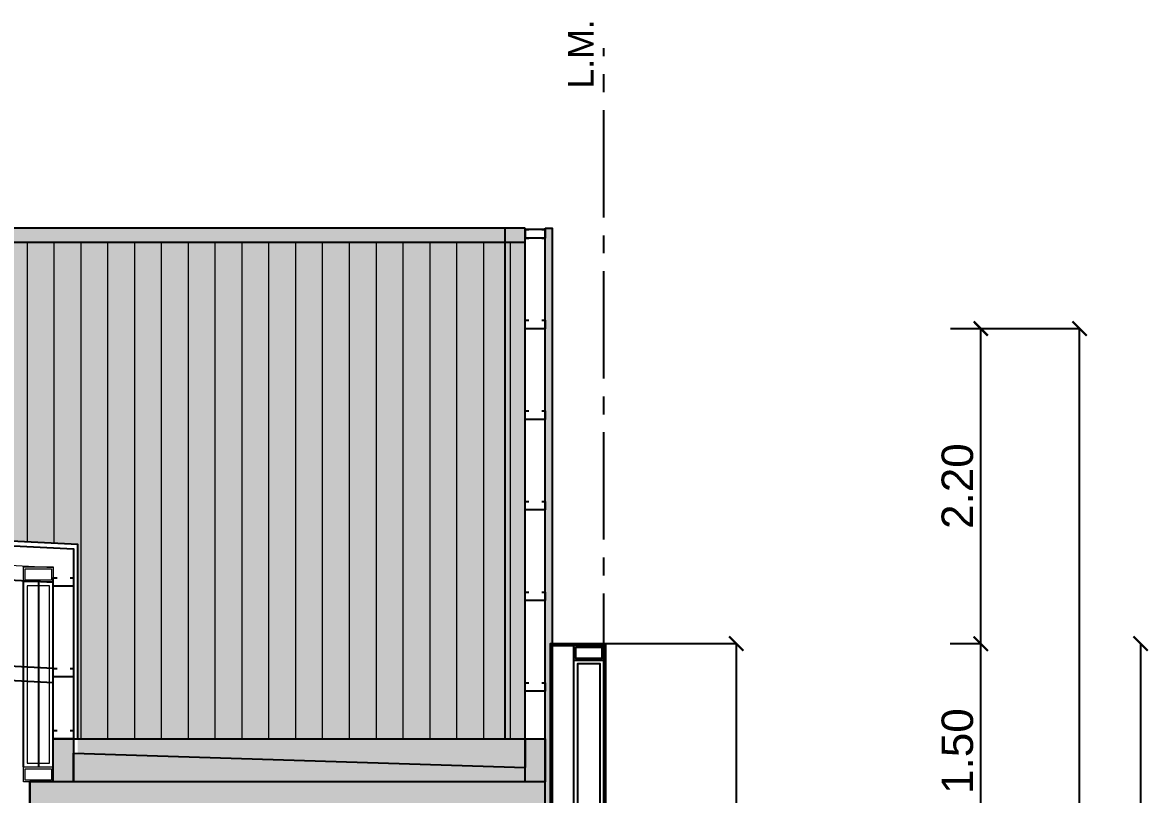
# Model space of a CAD drawing. Header units: inches. Extents: x -309 to 190, y -1585 to -1350.
# Drawn here: x -26.34 to -18.47, y -1461.46 to -1456.07 of the extents above; entities that cross this region are included whole.
import ezdxf

# ---------------------------------------------------------------- set-up
doc = ezdxf.new("R2010")
doc.units = ezdxf.units.IN
doc.header["$MEASUREMENT"] = 0
doc.header["$PDMODE"] = 3
doc.linetypes.add('CENTER2', pattern=[1.125, 0.75, -0.125, 0.125, -0.125])
doc.linetypes.add('HIDDEN', pattern=[0.375, 0.25, -0.125])
doc.layers.get('0').update_dxf_attribs({"color": 9, "linetype": 'CONTINUOUS'})
doc.layers.get('DEFPOINTS').update_dxf_attribs({"color": 9, "linetype": 'CONTINUOUS'})
for name, color, linetype in [('0.50', 9, 'CONTINUOUS'), ('01', 9, 'CONTINUOUS'), ('color gris', 9, 'CONTINUOUS'), ('condensador', 9, 'HIDDEN'), ('COTAS 1.75', 9, 'CONTINUOUS'), ('esca', 9, 'CONTINUOUS'), ('lm', 9, 'HIDDEN'), ('TEXT-CARP', 9, 'CONTINUOUS')]:
    doc.layers.add(name, color=color, linetype=linetype)
for name, color, linetype, lineweight in [('color +', 9, 'CONTINUOUS', 18), ('cotas', 9, 'CONTINUOUS', 15), ('LOGO SOMBRA', 9, 'CONTINUOUS', 18)]:
    doc.layers.add(name, color=color, linetype=linetype, lineweight=lineweight)
doc.styles.add('ARIAL', font='arial.ttf', dxfattribs={"height": 0.225})
doc.styles.add('COTAS', font='arial.ttf')
doc.dimstyles.new('ploteo 100', dxfattribs={"dimscale": 0, "dimtxt": 0.22, "dimasz": 0.1, "dimexe": 0, "dimexo": 0, "dimgap": 0.05, "dimtad": 1, "dimzin": 0, "dimdsep": 46, "dimtxsty": 'COTAS', "dimblk1": 'ARCHTICK', "dimblk2": 'ARCHTICK', "dimsah": 1, "dimcen": 0.7, "dimclrd": 256, "dimclre": 256, "dimclrt": 256, "dimaunit": 1, "dimadec": 3, "dimazin": 0, "dimtfac": 1, "dimtmove": 2, "dimatfit": 3, "dimldrblk": 'ARCHTICK', "dimfxl": 1, "dimtolj": 1, "dimtzin": 0, "dimarcsym": 0})

# ---------------------------------------------------------------- blocks, each defined once
blk = doc.blocks.new('_ARCHTICK')
at = {"color": 0, "linetype": 'ByBlock', "const_width": 0.15}
blk.add_lwpolyline([(-0.5, -0.5), (0.5, 0.5)], dxfattribs=at)
blk = doc.blocks.new('*D80')
at = {"layer": 'COTAS 1.75', "lineweight": -2, "transparency": 16777216}
for p, q in [((-19.8592, -1460.4087), (-19.6445, -1460.4087)), ((-19.6445, -1461.9087), (-19.6445, -1460.4087)), ((-19.8592, -1461.9087), (-19.6445, -1461.9087))]:
    blk.add_line(p, q, dxfattribs=at)
at = {"layer": 'DEFPOINTS', "color": 0, "transparency": 16777216}
for p in [(-19.8592, -1460.4087), (-19.6445, -1460.4087), (-19.8592, -1461.9087)]:
    blk.add_point(p, dxfattribs=at)
at = {"layer": 'COTAS 1.75', "lineweight": -2, "transparency": 16777216, "xscale": 0.1, "yscale": 0.1, "zscale": 0.1}
for p, rotation in [((-19.6445, -1460.4087), 90), ((-19.6445, -1461.9087), 270)]:
    blk.add_blockref('_ARCHTICK', p, dxfattribs=dict(at, rotation=rotation))
at = {"layer": 'COTAS 1.75', "transparency": 16777216, "insert": (-19.8068, -1461.1587), "char_height": 0.22, "attachment_point": 5, "rotation": 90, "style": 'COTAS'}
blk.add_mtext('\\A1;1.50', dxfattribs=at)
blk = doc.blocks.new('*D81')
at = {"layer": 'COTAS 1.75', "lineweight": -2, "transparency": 16777216}
blk.add_line((-19.6445, -1460.4087), (-19.6445, -1458.2087), dxfattribs=at)
at = {"layer": 'DEFPOINTS', "color": 0, "transparency": 16777216}
for p in [(-19.6445, -1458.2087), (-19.6445, -1458.2087), (-19.6445, -1460.4087)]:
    blk.add_point(p, dxfattribs=at)
at = {"layer": 'COTAS 1.75', "lineweight": -2, "transparency": 16777216, "xscale": 0.1, "yscale": 0.1, "zscale": 0.1}
for p, rotation in [((-19.6445, -1458.2087), 90), ((-19.6445, -1460.4087), 270)]:
    blk.add_blockref('_ARCHTICK', p, dxfattribs=dict(at, rotation=rotation))
at = {"layer": 'COTAS 1.75', "transparency": 16777216, "insert": (-19.8068, -1459.3087), "char_height": 0.22, "attachment_point": 5, "rotation": 90, "style": 'COTAS'}
blk.add_mtext('\\A1;2.20', dxfattribs=at)
blk = doc.blocks.new('*D82')
at = {"layer": 'COTAS 1.75', "lineweight": -2, "transparency": 16777216}
for p, q in [((-19.8566, -1458.2087), (-18.954, -1458.2087)), ((-18.954, -1466.5087), (-18.954, -1458.2087)), ((-19.3371, -1466.5087), (-18.954, -1466.5087))]:
    blk.add_line(p, q, dxfattribs=at)
at = {"layer": 'DEFPOINTS', "color": 0, "transparency": 16777216}
for p in [(-19.8566, -1458.2087), (-18.954, -1458.2087), (-19.3371, -1466.5087)]:
    blk.add_point(p, dxfattribs=at)
at = {"layer": 'COTAS 1.75', "lineweight": -2, "transparency": 16777216, "xscale": 0.1, "yscale": 0.1, "zscale": 0.1}
for p, rotation in [((-18.954, -1458.2087), 90), ((-18.954, -1466.5087), 270)]:
    blk.add_blockref('_ARCHTICK', p, dxfattribs=dict(at, rotation=rotation))
at = {"layer": 'COTAS 1.75', "transparency": 16777216, "insert": (-19.1164, -1462.3587), "char_height": 0.22, "attachment_point": 5, "rotation": 90, "style": 'COTAS'}
blk.add_mtext('\\A1;8.30', dxfattribs=at)
blk = doc.blocks.new('*D83')
at = {"layer": 'COTAS 1.75', "lineweight": -2, "transparency": 16777216}
blk.add_line((-18.5283, -1460.4087), (-18.5283, -1466.5087), dxfattribs=at)
at = {"layer": 'DEFPOINTS', "color": 0, "transparency": 16777216}
for p in [(-18.5283, -1460.4087), (-18.5283, -1466.5087), (-18.5283, -1466.5087)]:
    blk.add_point(p, dxfattribs=at)
at = {"layer": 'COTAS 1.75', "lineweight": -2, "transparency": 16777216, "xscale": 0.1, "yscale": 0.1, "zscale": 0.1}
for p, rotation in [((-18.5283, -1460.4087), 90), ((-18.5283, -1466.5087), 270)]:
    blk.add_blockref('_ARCHTICK', p, dxfattribs=dict(at, rotation=rotation))
at = {"layer": 'COTAS 1.75', "transparency": 16777216, "insert": (-18.6906, -1463.4587), "char_height": 0.22, "attachment_point": 5, "rotation": 90, "style": 'COTAS'}
blk.add_mtext('\\A1;6.10', dxfattribs=at)
blk = doc.blocks.new('esc')
at = {"color": 2}
for points in [[(-565.725, -395.3055), (-565.565, -395.3055), (-565.565, -395.3855), (-565.725, -395.3855)], [(-565.715, -395.3155), (-565.575, -395.3155), (-565.575, -395.3755), (-565.715, -395.3755)], [(-565.725, -396.3738), (-565.565, -396.3738), (-565.565, -396.4538), (-565.725, -396.4538)], [(-565.715, -396.3838), (-565.575, -396.3838), (-565.575, -396.4438), (-565.715, -396.4438)]]:
    blk.add_lwpolyline(points, close=True, dxfattribs=at)
at = {"color": 7}
blk.add_lwpolyline([(-565.705, -396.3538), (-565.585, -396.3538), (-565.585, -395.4055), (-565.705, -395.4055)], close=True, dxfattribs=at)
at = {"layer": '01'}
for points in [[(-565.725, -396.3738), (-565.725, -395.3855)], [(-565.565, -396.3738), (-565.565, -395.3855)]]:
    blk.add_lwpolyline(points, dxfattribs=at)
blk = doc.blocks.new('*D86')
at = {"layer": 'COTAS 1.75', "lineweight": -2, "transparency": 16777216}
for p, q in [((-22.2773, -1460.4088), (-21.3521, -1460.4088)), ((-21.3521, -1460.4088), (-21.3521, -1466.5087)), ((-22.2773, -1466.5087), (-21.3521, -1466.5087))]:
    blk.add_line(p, q, dxfattribs=at)
at = {"layer": 'DEFPOINTS', "color": 0, "transparency": 16777216}
for p in [(-22.2773, -1460.4088), (-22.2773, -1466.5087), (-21.3521, -1466.5087)]:
    blk.add_point(p, dxfattribs=at)
at = {"layer": 'COTAS 1.75', "lineweight": -2, "transparency": 16777216, "xscale": 0.1, "yscale": 0.1, "zscale": 0.1}
for p, rotation in [((-21.3521, -1460.4088), 90), ((-21.3521, -1466.5087), 270)]:
    blk.add_blockref('_ARCHTICK', p, dxfattribs=dict(at, rotation=rotation))
at = {"layer": 'COTAS 1.75', "transparency": 16777216, "insert": (-21.5144, -1463.4588), "char_height": 0.22, "attachment_point": 5, "rotation": 90, "style": 'COTAS'}
blk.add_mtext('\\A1;6.10', dxfattribs=at)

msp = doc.modelspace()

# ---------------------------------------------------------------- hatches: boundary and pattern name
at = {"layer": '0.50'}
msp.add_hatch(color=256, dxfattribs=at).paths.add_polyline_path([(-22.6873, -1457.5087), (-22.6373, -1457.5087), (-22.6373, -1461.9088), (-22.6873, -1461.9088)])
at = {"layer": 'color +'}
h = msp.add_hatch(dxfattribs=at)
h.set_pattern_fill('LINE', color=256, scale=1.5, angle=450)
h.set_pattern_definition([(90, (114.13351, -236.98674), (-0.1875, 4e-16), [])])
h.paths.add_polyline_path([(-22.8273, -1457.6087), (-66.1673, -1457.6087), (-66.1673, -1457.7062), (-63.0801, -1457.8606), (-25.9527, -1459.717), (-25.9527, -1461.0744), (-22.8273, -1461.0744)])
at = {"layer": 'color gris'}
for points in [[(-26.1227, -1461.0744), (-25.9827, -1461.0744), (-25.9827, -1461.3744), (-26.1227, -1461.3744)], [(-22.8273, -1461.0744), (-22.6873, -1461.0744), (-22.6873, -1461.3744), (-22.8273, -1461.3744)], [(-25.9827, -1461.1744), (-25.9827, -1461.3744), (-22.8273, -1461.3744), (-22.8273, -1461.2744)], [(-22.6873, -1461.3744), (-26.2873, -1461.3744), (-26.2873, -1461.5493), (-22.6873, -1461.5493)]]:
    msp.add_hatch(color=256, dxfattribs=at).paths.add_polyline_path(points)
at = {"layer": 'esca'}
h = msp.add_hatch(color=256, dxfattribs=at)
h.dxf.hatch_style = 1
h.paths.add_polyline_path([(-22.8273, -1457.5087), (-66.1673, -1457.5087), (-66.1673, -1457.7062), (-63.0801, -1457.8606), (-25.9527, -1459.717), (-25.952, -1461.1754), (-22.8273, -1461.2744)])

# ---------------------------------------------------------------- linework, layer by layer
for p, q in [((-22.9673, -1461.0744, 0), (-22.9673, -1457.5087)), ((-22.8273, -1461.3744), (-22.8273, -1457.5087)), ((-22.6873, -1461.0744), (-22.6873, -1457.5087)), ((-22.6873, -1461.0744), (-22.6873, -1457.5087)), ((-22.8273, -1461.0744), (-22.8273, -1461.2744)), ((-25.9827, -1461.3744), (-25.9827, -1461.1744)), ((-25.9827, -1461.1744), (-22.8273, -1461.2744)), ((-26.2873, -1466.5087), (-26.2873, -1461.3744))]:
    msp.add_line(p, q)
for points in [[(-22.7098, -1457.5164), (-22.6873, -1457.5164), (-22.6873, -1457.5764), (-22.8273, -1457.5764), (-22.8273, -1457.5164), (-22.8006, -1457.5164)], [(-22.7098, -1457.5764), (-22.6873, -1457.5764), (-22.6873, -1457.5164), (-22.8273, -1457.5164), (-22.8273, -1457.5764), (-22.8006, -1457.5764)], [(-66.3469, -1457.7273), (-25.9827, -1459.7455), (-25.9827, -1461.0744), (-25.9527, -1461.0744), (-25.9527, -1459.717), (-66.3469, -1457.6973)], [(-22.7098, -1458.1494), (-22.6873, -1458.1494), (-22.6873, -1458.2094), (-22.8273, -1458.2094), (-22.8273, -1458.1494), (-22.8006, -1458.1494)], [(-22.7098, -1458.7824), (-22.6873, -1458.7824), (-22.6873, -1458.8424), (-22.8273, -1458.8424), (-22.8273, -1458.7824), (-22.8006, -1458.7824)], [(-22.7098, -1459.4154), (-22.6873, -1459.4154), (-22.6873, -1459.4754), (-22.8273, -1459.4754), (-22.8273, -1459.4154), (-22.8006, -1459.4154)], [(-26.0052, -1459.9481), (-25.9827, -1459.9481), (-25.9827, -1460.0081), (-26.1227, -1460.0081), (-26.1227, -1459.9481), (-26.096, -1459.9481)], [(-22.7098, -1460.0484), (-22.6873, -1460.0484), (-22.6873, -1460.1084), (-22.8273, -1460.1084), (-22.8273, -1460.0484), (-22.8006, -1460.0484)], [(-26.0052, -1460.5811), (-25.9827, -1460.5811), (-25.9827, -1460.6411), (-26.1227, -1460.6411), (-26.1227, -1460.5811), (-26.096, -1460.5811)], [(-22.7098, -1460.6814), (-22.6873, -1460.6814), (-22.6873, -1460.7414), (-22.8273, -1460.7414), (-22.8273, -1460.6814), (-22.8006, -1460.6814)], [(-26.0052, -1461.0144), (-25.9827, -1461.0144), (-25.9827, -1461.0744), (-26.1227, -1461.0744), (-26.1227, -1461.0144), (-26.096, -1461.0144)]]:
    msp.add_lwpolyline(points)
for points in [[(-22.6873, -1457.5087), (-22.6373, -1457.5087), (-22.6373, -1461.9088), (-22.6873, -1461.9088)], [(-22.2653, -1461.9088), (-22.6493, -1461.9088), (-22.6493, -1460.4088), (-22.2653, -1460.4088)], [(-22.2773, -1461.8968), (-22.6373, -1461.8968), (-22.6373, -1460.4208), (-22.2773, -1460.4208)], [(-22.4864, -1460.4208), (-22.2773, -1460.4208), (-22.2773, -1460.5254), (-22.4864, -1460.5254)], [(-22.4734, -1460.4338), (-22.2904, -1460.4338), (-22.2904, -1460.5123), (-22.4734, -1460.5123)], [(-22.4603, -1461.7661), (-22.3034, -1461.7661), (-22.3034, -1460.5506), (-22.4603, -1460.5506)], [(-26.1227, -1461.0744), (-25.9827, -1461.0744), (-25.9827, -1461.3744), (-26.1227, -1461.3744)], [(-22.8273, -1461.0744), (-22.6873, -1461.0744), (-22.6873, -1461.3744), (-22.8273, -1461.3744)], [(-22.6873, -1461.3744), (-26.2873, -1461.3744), (-26.2873, -1461.5493), (-22.6873, -1461.5493)]]:
    msp.add_lwpolyline(points, close=True)
at = {"layer": '01'}
for points in [[(-22.4864, -1461.7922), (-22.4864, -1460.5254)], [(-22.2773, -1461.7931), (-22.2773, -1460.5254)]]:
    msp.add_lwpolyline(points, dxfattribs=at)
at = {"layer": 'condensador', "linetype": 'ByBlock'}
for p, q in [((-22.8273, -1457.5087), (-66.1673, -1457.5087)), ((-22.8273, -1457.6087), (-66.1673, -1457.6087)), ((-66.3469, -1457.9676), (-26.1227, -1459.9788)), ((-66.3469, -1458.5684), (-26.1227, -1460.5796)), ((-66.1173, -1458.68), (-26.1227, -1460.6797)), ((-25.9827, -1461.0744), (-22.8273, -1461.0744))]:
    msp.add_line(p, q, dxfattribs=at)
msp.add_lwpolyline([(-26.2273, -1459.978), (-26.2273, -1461.2698)], dxfattribs=at)
at = {"layer": 'cotas'}
msp.add_line((-26.1227, -1459.8787), (-66.1173, -1457.879), dxfattribs=at)
at = {"layer": 'lm', "linetype": 'CENTER2'}
msp.add_lwpolyline([(-22.2773, -1468.6826), (-22.2773, -1456.2516)], dxfattribs=at)

# ---------------------------------------------------------------- block references
at = {"layer": 'LOGO SOMBRA', "xscale": 1.307172460251987, "yscale": 1.307172460251987, "zscale": 1.307172460251987}
msp.add_blockref('esc', (713.1683, -943.1409), dxfattribs=at)

# ---------------------------------------------------------------- texts
at = {"layer": 'TEXT-CARP', "style": 'ARIAL'}
msp.add_text('L.M.', height=0.1782, rotation=90, dxfattribs=at).set_placement((-22.3493, -1456.533))

# ---------------------------------------------------------------- dimensions: what is measured, and where the dimension line sits
at = {"layer": 'COTAS 1.75'}
for base, p1, p2, picture, middle in [((-19.6445, -1458.2087), (-19.6445, -1460.4087), (-19.6445, -1458.2087), '*D81', (-19.8068, -1459.3087)), ((-18.954, -1458.2087), (-19.3371, -1466.5087), (-19.8566, -1458.2087), '*D82', (-19.1164, -1462.3587)), ((-21.3521, -1466.5087), (-22.2773, -1460.4088), (-22.2773, -1466.5087), '*D86', (-21.5144, -1463.4588)), ((-19.6445, -1460.4087), (-19.8592, -1461.9087), (-19.8592, -1460.4087), '*D80', (-19.8068, -1461.1587)), ((-18.5283, -1466.5087), (-18.5283, -1460.4087), (-18.5283, -1466.5087), '*D83', (-18.6906, -1463.4587))]:
    dim = msp.add_linear_dim(base=base, p1=p1, p2=p2, angle=90, dimstyle='ploteo 100', override={"dimscale": 1}, dxfattribs=at)
    dim.commit()
    dim.dimension.update_dxf_attribs({"geometry": picture, "text_midpoint": middle})

doc.saveas('drawing.dxf')
